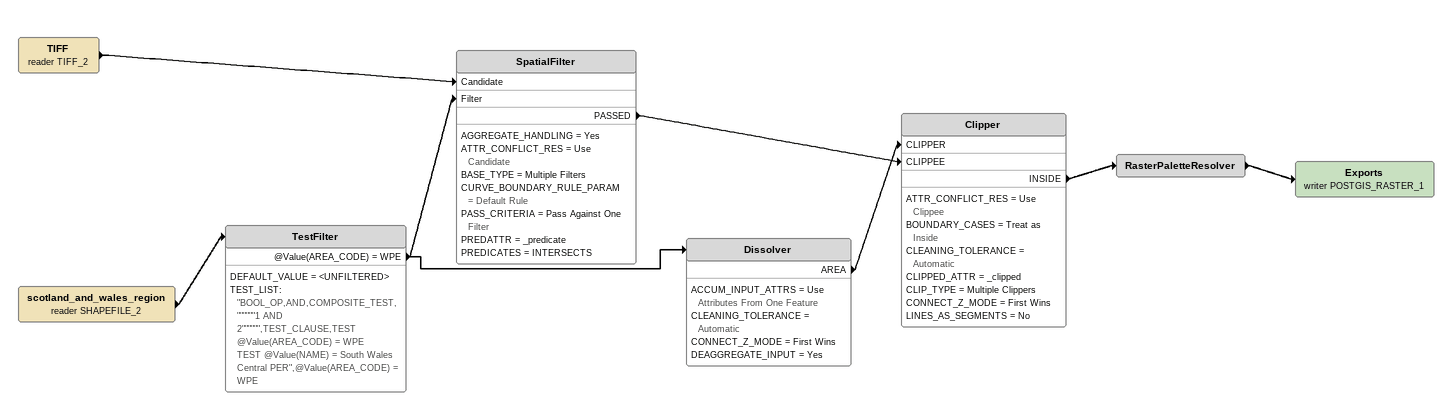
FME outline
scotland_and_wales_region (reader SHAPEFILE_2)
    -> TestFilter
TestFilter
    DEFAULT_VALUE = <UNFILTERED>
    TEST_LIST:
      "BOOL_OP,AND,COMPOSITE_TEST,""""""1 AND 2"""""",TEST_CLAUSE,TEST @Value(AREA_CODE) = WPE
      TEST @Value(NAME) = South Wales Central PER",@Value(AREA_CODE) = WPE
    @Value(AREA_CODE) = WPE -> SpatialFilter [Filter]
    @Value(AREA_CODE) = WPE -> Dissolver
Dissolver
    ACCUM_INPUT_ATTRS = Use Attributes From One Feature
    CLEANING_TOLERANCE = Automatic
    CONNECT_Z_MODE = First Wins
    DEAGGREGATE_INPUT = Yes
    AREA -> Clipper [CLIPPER]
TIFF (reader TIFF_2)
    -> SpatialFilter [Candidate]
SpatialFilter
    AGGREGATE_HANDLING = Yes
    ATTR_CONFLICT_RES = Use Candidate
    BASE_TYPE = Multiple Filters
    CURVE_BOUNDARY_RULE_PARAM = Default Rule
    PASS_CRITERIA = Pass Against One Filter
    PREDATTR = _predicate
    PREDICATES = INTERSECTS
    PASSED -> Clipper [CLIPPEE]
Clipper
    ATTR_CONFLICT_RES = Use Clippee
    BOUNDARY_CASES = Treat as Inside
    CLEANING_TOLERANCE = Automatic
    CLIPPED_ATTR = _clipped
    CLIP_TYPE = Multiple Clippers
    CONNECT_Z_MODE = First Wins
    LINES_AS_SEGMENTS = No
    INSIDE -> RasterPaletteResolver
RasterPaletteResolver
    -> Exports (writer POSTGIS_RASTER_1)
Exports (writer POSTGIS_RASTER_1)
